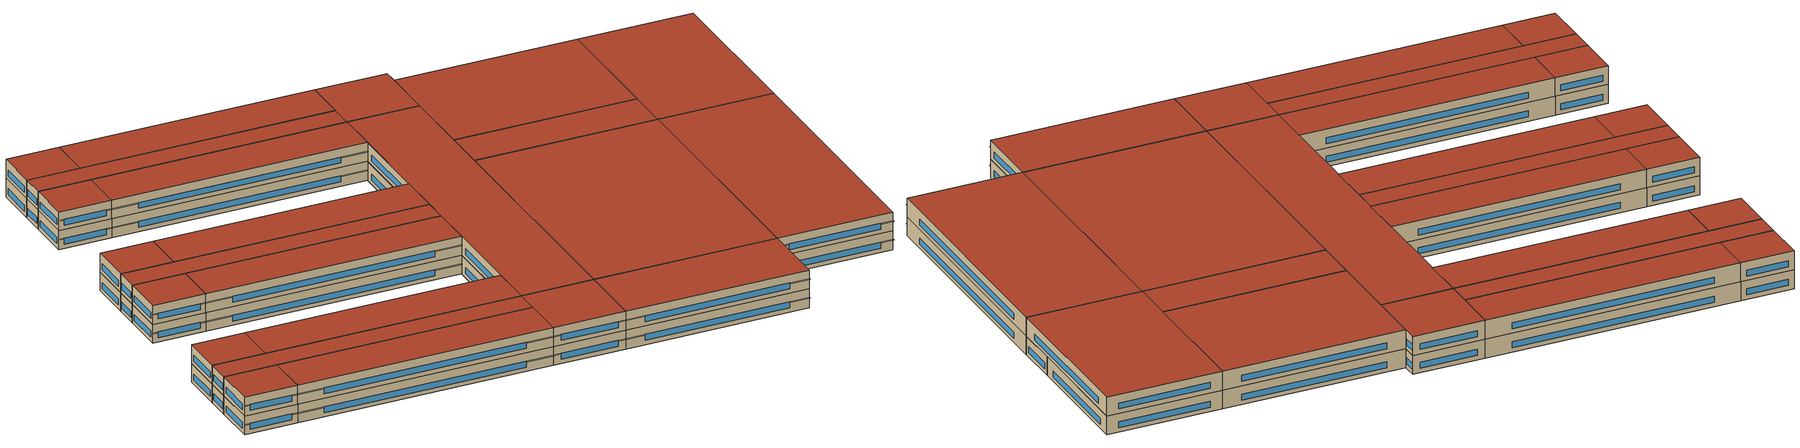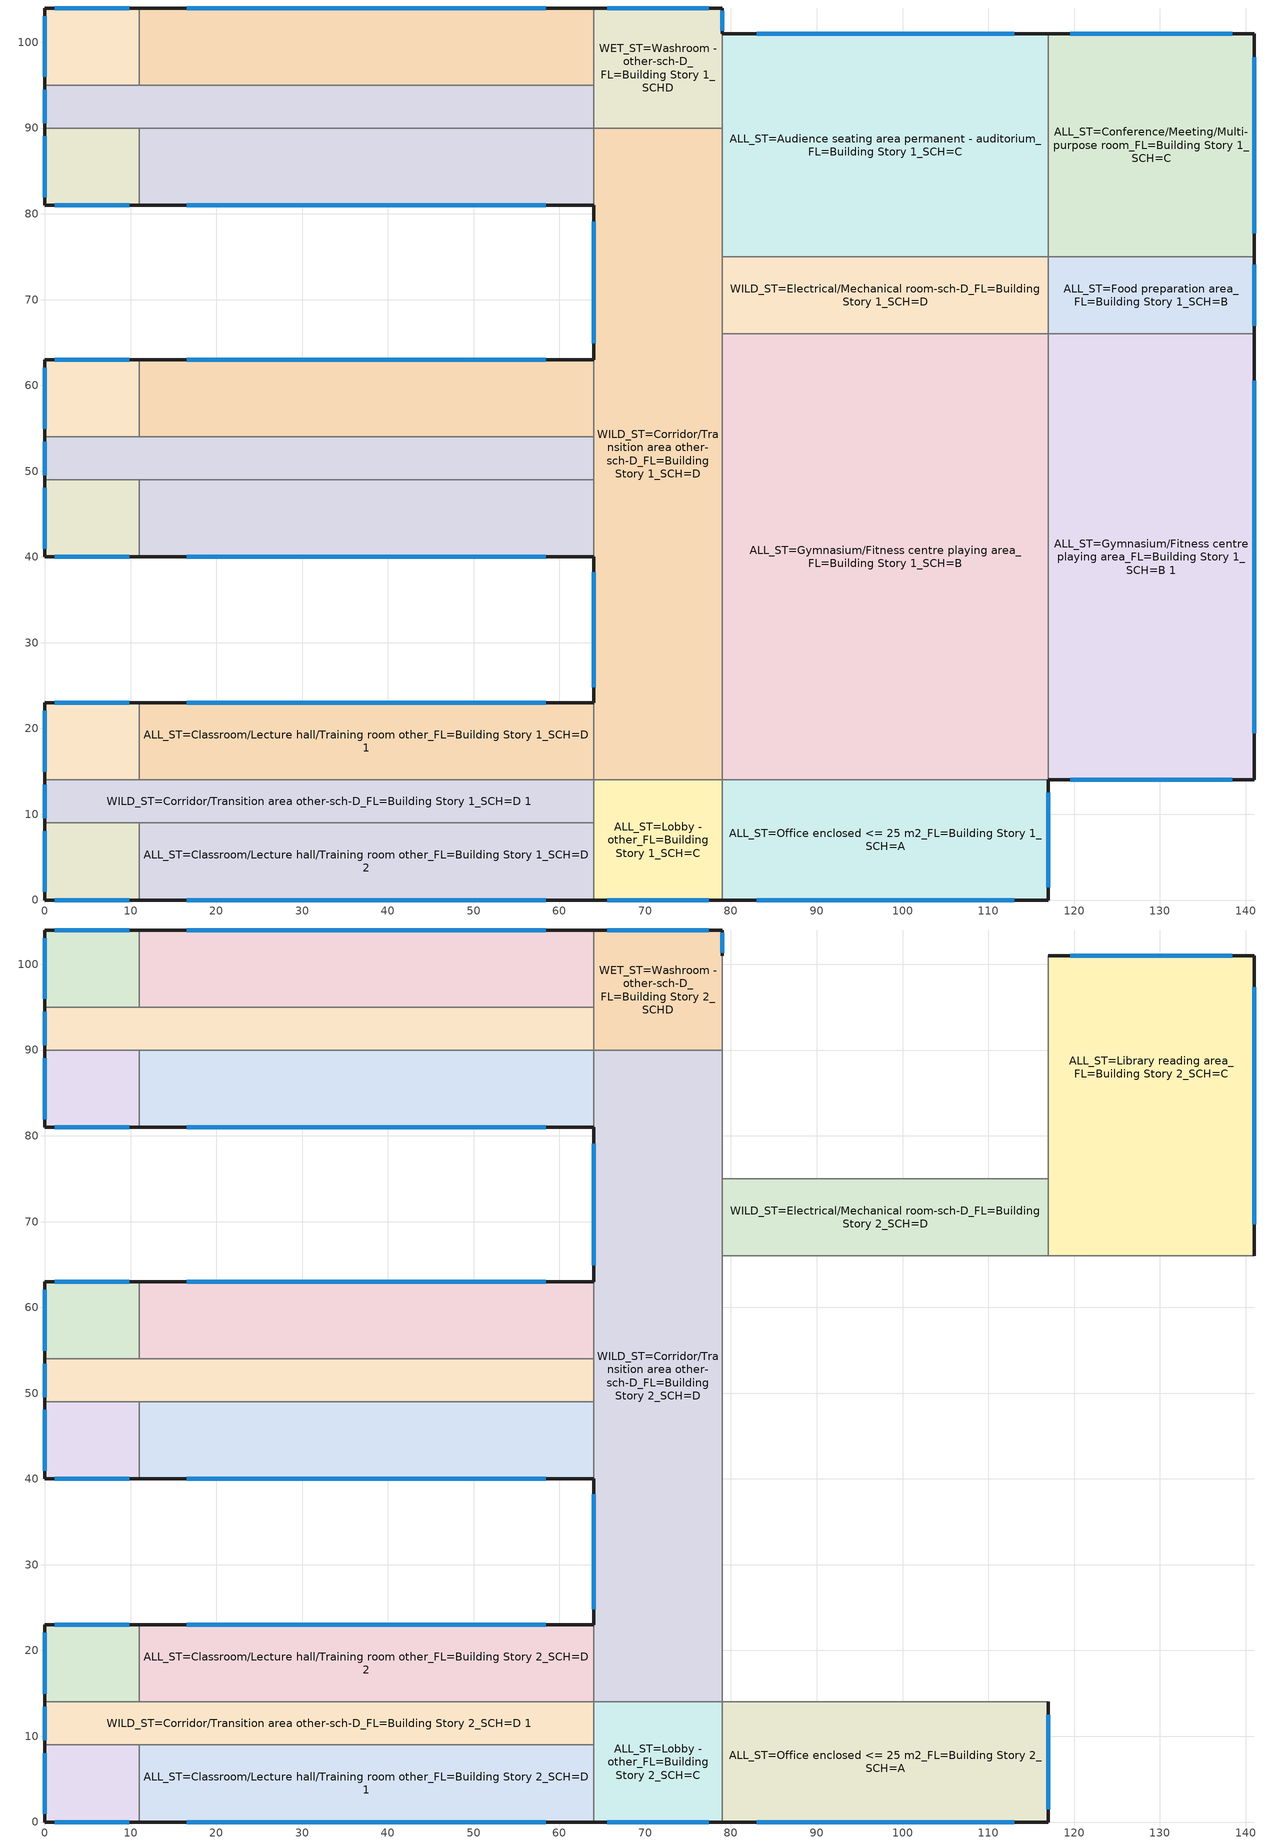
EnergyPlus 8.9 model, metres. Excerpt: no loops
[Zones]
ALL_ST=Audience seating area permanent - auditorium_FL=Building Story 1_SCH=C
 floor ground (BTAP-Grnd-Floor-Mass:U-0.757): 117,101 117,75 79,75 79,101 z0
 wall outside (BTAP-Ext-Wall-Mass:U-0.278-:{ "cond"=>0.06} adj ext wall insulation): 117,101 79,101 z0:4; 117,101 79,101 z4:8
 wall to WILD_ST=Electrical/Mechanical room-sch-D_FL=Building Story 1_SCH=D (BTAP-Int-Wall): 79,75 117,75 z0:4
 wall to ALL_ST=Conference/Meeting/Multi-purpose room_FL=Building Story 1_SCH=C (BTAP-Int-Wall): 117,75 117,101 z0:4
 wall to WILD_ST=Corridor/Transition area other-sch-D_FL=Building Story 1_SCH=D (BTAP-Int-Wall): 79,90 79,75 z0:4
 wall to WET_ST=Washroom - other-sch-D_FL=Building Story 1_SCHD (BTAP-Int-Wall): 79,101 79,90 z0:4
 wall to WILD_ST=Electrical/Mechanical room-sch-D_FL=Building Story 2_SCH=D (BTAP-Int-Wall): 79,75 117,75 z4:8
 wall to ALL_ST=Library reading area_FL=Building Story 2_SCH=C (BTAP-Int-Wall): 117,75 117,101 z4:8
 wall to WILD_ST=Corridor/Transition area other-sch-D_FL=Building Story 2_SCH=D (BTAP-Int-Wall): 79,90 79,75 z4:8
 wall to WET_ST=Washroom - other-sch-D_FL=Building Story 2_SCHD (BTAP-Int-Wall): 79,101 79,90 z4:8
 window (BTAP-Ext-DaylightDiffuser:U=0.190 SHGC=0.600-:{ "cond"=>0.7}): 113,101 83,101 z0.93:2.2; 113,101 83,101 z4.93:6.2
 roof outside (BTAP-Ext-Roof-Metal:U-0.156-:{ "cond"=>0.057} adj roof insulation): 117,75 117,101 79,101 79,75 z8
ALL_ST=Classroom/Lecture hall/Training room other_FL=Building Story 1_SCH=D
 floor ground (BTAP-Grnd-Floor-Mass:U-0.757): 11,9 11,0 0,0 0,9 z0; 11,49 11,40 0,40 0,49 z0; 11,90 11,81 0,81 0,90 z0
 wall outside (BTAP-Ext-Wall-Mass:U-0.278-:{ "cond"=>0.06} adj ext wall insulation): 0,9 0,0 11,0 / 0,49 0,40 11,40 / 0,90 0,81 11,81 z0:4
 wall to ALL_ST=Classroom/Lecture hall/Training room other_FL=Building Story 1_SCH=D 2 (BTAP-Int-Wall): 11,0 11,9 / 11,40 11,49 / 11,81 11,90 z0:4
 wall to WILD_ST=Corridor/Transition area other-sch-D_FL=Building Story 1_SCH=D 1 (BTAP-Int-Wall): 11,9 0,9 / 11,49 0,49 / 11,90 0,90 z0:4
 window (BTAP-Ext-DaylightDiffuser:U=0.190 SHGC=0.600-:{ "cond"=>0.7}): 1.17,0 9.83,0 / 0,8.04 0,0.96 / 1.17,40 9.83,40 / 0,48.04 0,40.96 / 1.17,81 9.83,81 / 0,89.04 0,81.96 z0.93:2.2
ALL_ST=Classroom/Lecture hall/Training room other_FL=Building Story 1_SCH=D 1
 floor ground (BTAP-Grnd-Floor-Mass:U-0.757): 64,23 64,14 11,14 11,23 z0; 64,63 64,54 11,54 11,63 z0; 64,104 64,95 11,95 11,104 z0
 wall outside (BTAP-Ext-Wall-Mass:U-0.278-:{ "cond"=>0.06} adj ext wall insulation): 64,23 11,23 / 64,63 11,63 / 64,104 11,104 z0:4
 wall to WILD_ST=Corridor/Transition area other-sch-D_FL=Building Story 1_SCH=D 1 (BTAP-Int-Wall): 11,14 64,14 / 11,54 64,54 / 11,95 64,95 z0:4
 wall to WILD_ST=Corridor/Transition area other-sch-D_FL=Building Story 1_SCH=D (BTAP-Int-Wall): 64,14 64,23 / 64,54 64,63 z0:4
 wall to ALL_ST=Classroom/Lecture hall/Training room other_FL=Building Story 1_SCH=D 3 (BTAP-Int-Wall): 11,23 11,14 / 11,63 11,54 / 11,104 11,95 z0:4
 wall to WET_ST=Washroom - other-sch-D_FL=Building Story 1_SCHD (BTAP-Int-Wall): 64,95 64,104 z0:4
 window (BTAP-Ext-DaylightDiffuser:U=0.190 SHGC=0.600-:{ "cond"=>0.7}): 58.43,23 16.57,23 / 58.43,63 16.57,63 / 58.43,104 16.57,104 z0.93:2.2
ALL_ST=Classroom/Lecture hall/Training room other_FL=Building Story 1_SCH=D 2
 floor ground (BTAP-Grnd-Floor-Mass:U-0.757): 64,9 64,0 11,0 11,9 z0; 64,49 64,40 11,40 11,49 z0; 64,90 64,81 11,81 11,90 z0
 wall outside (BTAP-Ext-Wall-Mass:U-0.278-:{ "cond"=>0.06} adj ext wall insulation): 11,0 64,0 / 11,40 64,40 / 11,81 64,81 z0:4
 wall to ALL_ST=Lobby - other_FL=Building Story 1_SCH=C (BTAP-Int-Wall): 64,0 64,9 z0:4
 wall to WILD_ST=Corridor/Transition area other-sch-D_FL=Building Story 1_SCH=D 1 (BTAP-Int-Wall): 64,9 11,9 / 64,49 11,49 / 64,90 11,90 z0:4
 wall to WILD_ST=Corridor/Transition area other-sch-D_FL=Building Story 1_SCH=D (BTAP-Int-Wall): 64,40 64,49 / 64,81 64,90 z0:4
 window (BTAP-Ext-DaylightDiffuser:U=0.190 SHGC=0.600-:{ "cond"=>0.7}): 16.57,0 58.43,0 / 16.57,40 58.43,40 / 16.57,81 58.43,81 z0.93:2.2
ALL_ST=Classroom/Lecture hall/Training room other_FL=Building Story 1_SCH=D 3
 floor ground (BTAP-Grnd-Floor-Mass:U-0.757): 11,23 11,14 0,14 0,23 z0; 11,63 11,54 0,54 0,63 z0; 11,104 11,95 0,95 0,104 z0
 wall outside (BTAP-Ext-Wall-Mass:U-0.278-:{ "cond"=>0.06} adj ext wall insulation): 11,23 0,23 0,14 / 11,63 0,63 0,54 / 11,104 0,104 0,95 z0:4
 wall to WILD_ST=Corridor/Transition area other-sch-D_FL=Building Story 1_SCH=D 1 (BTAP-Int-Wall): 0,14 11,14 / 0,54 11,54 / 0,95 11,95 z0:4
 window (BTAP-Ext-DaylightDiffuser:U=0.190 SHGC=0.600-:{ "cond"=>0.7}): 9.83,23 1.17,23 / 0,22.04 0,14.96 / 9.83,63 1.17,63 / 0,62.04 0,54.96 / 9.83,104 1.17,104 / 0,103.04 0,95.96 z0.93:2.2
ALL_ST=Conference/Meeting/Multi-purpose room_FL=Building Story 1_SCH=C
 floor ground (BTAP-Grnd-Floor-Mass:U-0.757): 141,101 141,75 117,75 117,101 z0
 wall outside (BTAP-Ext-Wall-Mass:U-0.278-:{ "cond"=>0.06} adj ext wall insulation): 141,75 141,101 117,101 z0:4
 wall to ALL_ST=Food preparation area_FL=Building Story 1_SCH=B (BTAP-Int-Wall): 117,75 141,75 z0:4
 window (BTAP-Ext-DaylightDiffuser:U=0.190 SHGC=0.600-:{ "cond"=>0.7}): 141,77.74 141,98.26 / 138.47,101 119.53,101 z0.93:2.2
ALL_ST=Food preparation area_FL=Building Story 1_SCH=B
 floor ground (BTAP-Grnd-Floor-Mass:U-0.757): 141,75 141,66 117,66 117,75 z0
 wall outside (BTAP-Ext-Wall-Mass:U-0.278-:{ "cond"=>0.06} adj ext wall insulation): 141,66 141,75 z0:4
 wall to ALL_ST=Gymnasium/Fitness centre playing area_FL=Building Story 1_SCH=B 1 (BTAP-Int-Wall): 117,66 141,66 z0:4
 wall to WILD_ST=Electrical/Mechanical room-sch-D_FL=Building Story 1_SCH=D (BTAP-Int-Wall): 117,75 117,66 z0:4
 window (BTAP-Ext-DaylightDiffuser:U=0.190 SHGC=0.600-:{ "cond"=>0.7}): 141,66.96 141,74.04 z0.93:2.2
ALL_ST=Gymnasium/Fitness centre playing area_FL=Building Story 1_SCH=B
 floor ground (BTAP-Grnd-Floor-Mass:U-0.757): 117,66 117,14 79,14 79,66 z0
 wall to ALL_ST=Office enclosed <= 25 m2_FL=Building Story 1_SCH=A (BTAP-Int-Wall): 79,14 117,14 z0:4
 wall to ALL_ST=Gymnasium/Fitness centre playing area_FL=Building Story 1_SCH=B 1 (BTAP-Int-Wall): 117,14 117,66 z0:4; 117,14 117,66 z4:8
 wall to WILD_ST=Electrical/Mechanical room-sch-D_FL=Building Story 1_SCH=D (BTAP-Int-Wall): 117,66 79,66 z0:4
 wall to WILD_ST=Corridor/Transition area other-sch-D_FL=Building Story 1_SCH=D (BTAP-Int-Wall): 79,66 79,14 z0:4
 wall to ALL_ST=Office enclosed <= 25 m2_FL=Building Story 2_SCH=A (BTAP-Int-Wall): 79,14 117,14 z4:8
 wall to WILD_ST=Electrical/Mechanical room-sch-D_FL=Building Story 2_SCH=D (BTAP-Int-Wall): 117,66 79,66 z4:8
 wall to WILD_ST=Corridor/Transition area other-sch-D_FL=Building Story 2_SCH=D (BTAP-Int-Wall): 79,66 79,14 z4:8
 roof outside (BTAP-Ext-Roof-Metal:U-0.156-:{ "cond"=>0.057} adj roof insulation): 117,14 117,66 79,66 79,14 z8
ALL_ST=Gymnasium/Fitness centre playing area_FL=Building Story 1_SCH=B 1
 floor ground (BTAP-Grnd-Floor-Mass:U-0.757): 141,66 141,14 117,14 117,66 z0
 wall outside (BTAP-Ext-Wall-Mass:U-0.278-:{ "cond"=>0.06} adj ext wall insulation): 117,14 141,14 141,66 z0:4; 117,14 141,14 141,66 z4:8
 wall to ALL_ST=Library reading area_FL=Building Story 2_SCH=C (BTAP-Int-Wall): 141,66 117,66 z4:8
 window (BTAP-Ext-DaylightDiffuser:U=0.190 SHGC=0.600-:{ "cond"=>0.7}): 119.53,14 138.47,14 / 141,19.47 141,60.53 z0.93:2.2; 119.53,14 138.47,14 / 141,19.47 141,60.53 z4.93:6.2
 roof outside (BTAP-Ext-Roof-Metal:U-0.156-:{ "cond"=>0.057} adj roof insulation): 141,14 141,66 117,66 117,14 z8
ALL_ST=Lobby - other_FL=Building Story 1_SCH=C
 floor ground (BTAP-Grnd-Floor-Mass:U-0.757): 79,14 79,0 64,0 64,14 z0
 wall outside (BTAP-Ext-Wall-Mass:U-0.278-:{ "cond"=>0.06} adj ext wall insulation): 64,0 79,0 z0:4
 wall to ALL_ST=Office enclosed <= 25 m2_FL=Building Story 1_SCH=A (BTAP-Int-Wall): 79,0 79,14 z0:4
 wall to WILD_ST=Corridor/Transition area other-sch-D_FL=Building Story 1_SCH=D (BTAP-Int-Wall): 79,14 64,14 z0:4
 wall to WILD_ST=Corridor/Transition area other-sch-D_FL=Building Story 1_SCH=D 1 (BTAP-Int-Wall): 64,14 64,9 z0:4
 window (BTAP-Ext-DaylightDiffuser:U=0.190 SHGC=0.600-:{ "cond"=>0.7}): 65.59,0 77.41,0 z0.93:2.2
ALL_ST=Office enclosed <= 25 m2_FL=Building Story 1_SCH=A
 floor ground (BTAP-Grnd-Floor-Mass:U-0.757): 117,14 117,0 79,0 79,14 z0
 wall outside (BTAP-Ext-Wall-Mass:U-0.278-:{ "cond"=>0.06} adj ext wall insulation): 79,0 117,0 117,14 z0:4
 window (BTAP-Ext-DaylightDiffuser:U=0.190 SHGC=0.600-:{ "cond"=>0.7}): 83,0 113,0 / 117,1.49 117,12.51 z0.93:2.2
WET_ST=Washroom - other-sch-D_FL=Building Story 1_SCHD
 floor ground (BTAP-Grnd-Floor-Mass:U-0.757): 79,104 79,90 64,90 64,104 z0
 wall outside (BTAP-Ext-Wall-Mass:U-0.278-:{ "cond"=>0.06} adj ext wall insulation): 79,101 79,104 64,104 z0:4
 wall to WILD_ST=Corridor/Transition area other-sch-D_FL=Building Story 1_SCH=D (BTAP-Int-Wall): 64,90 79,90 z0:4
 wall to WILD_ST=Corridor/Transition area other-sch-D_FL=Building Story 1_SCH=D 1 (BTAP-Int-Wall): 64,95 64,90 z0:4
 window (BTAP-Ext-DaylightDiffuser:U=0.190 SHGC=0.600-:{ "cond"=>0.7}): 79,101.33 79,103.67 z0.93:2.22; 77.41,104 65.59,104 z0.93:2.2
WILD_ST=Corridor/Transition area other-sch-D_FL=Building Story 1_SCH=D
 floor ground (BTAP-Grnd-Floor-Mass:U-0.757): 79,90 79,14 64,14 64,90 z0
 wall outside (BTAP-Ext-Wall-Mass:U-0.278-:{ "cond"=>0.06} adj ext wall insulation): 64,40 64,23 / 64,81 64,63 z0:4
 wall to WILD_ST=Electrical/Mechanical room-sch-D_FL=Building Story 1_SCH=D (BTAP-Int-Wall): 79,66 79,75 z0:4
 wall to WILD_ST=Corridor/Transition area other-sch-D_FL=Building Story 1_SCH=D 1 (BTAP-Int-Wall): 64,54 64,49 z0:4
 window (BTAP-Ext-DaylightDiffuser:U=0.190 SHGC=0.600-:{ "cond"=>0.7}): 64,38.2 64,24.8 / 64,79.1 64,64.9 z0.93:2.2
WILD_ST=Corridor/Transition area other-sch-D_FL=Building Story 1_SCH=D 1
 floor ground (BTAP-Grnd-Floor-Mass:U-0.757): 64,14 64,9 0,9 0,14 z0; 64,54 64,49 0,49 0,54 z0; 64,95 64,90 0,90 0,95 z0
 wall outside (BTAP-Ext-Wall-Mass:U-0.278-:{ "cond"=>0.06} adj ext wall insulation): 0,14 0,9 / 0,54 0,49 / 0,95 0,90 z0:4
 window (BTAP-Ext-DaylightDiffuser:U=0.190 SHGC=0.600-:{ "cond"=>0.7}): 0,13.46 0,9.54 / 0,53.46 0,49.54 / 0,94.46 0,90.54 z0.93:2.21
WILD_ST=Electrical/Mechanical room-sch-D_FL=Building Story 1_SCH=D
 floor ground (BTAP-Grnd-Floor-Mass:U-0.757): 117,75 117,66 79,66 79,75 z0
ALL_ST=Classroom/Lecture hall/Training room other_FL=Building Story 2_SCH=D
 floor to ALL_ST=Classroom/Lecture hall/Training room other_FL=Building Story 1_SCH=D 3 (BTAP-Int-Floor): 11,23 11,14 0,14 0,23 z4; 11,63 11,54 0,54 0,63 z4; 11,104 11,95 0,95 0,104 z4
 wall outside (BTAP-Ext-Wall-Mass:U-0.278-:{ "cond"=>0.06} adj ext wall insulation): 11,23 0,23 0,14 / 11,63 0,63 0,54 / 11,104 0,104 0,95 z4:8
 wall to WILD_ST=Corridor/Transition area other-sch-D_FL=Building Story 2_SCH=D 1 (BTAP-Int-Wall): 0,14 11,14 / 0,54 11,54 / 0,95 11,95 z4:8
 wall to ALL_ST=Classroom/Lecture hall/Training room other_FL=Building Story 2_SCH=D 2 (BTAP-Int-Wall): 11,14 11,23 / 11,54 11,63 / 11,95 11,104 z4:8
 window (BTAP-Ext-DaylightDiffuser:U=0.190 SHGC=0.600-:{ "cond"=>0.7}): 9.83,23 1.17,23 / 0,22.04 0,14.96 / 9.83,63 1.17,63 / 0,62.04 0,54.96 / 9.83,104 1.17,104 / 0,103.04 0,95.96 z4.93:6.2
 roof outside (BTAP-Ext-Roof-Metal:U-0.156-:{ "cond"=>0.057} adj roof insulation): 11,14 11,23 0,23 0,14 z8; 11,54 11,63 0,63 0,54 z8; 11,95 11,104 0,104 0,95 z8
ALL_ST=Classroom/Lecture hall/Training room other_FL=Building Story 2_SCH=D 1
 floor to ALL_ST=Classroom/Lecture hall/Training room other_FL=Building Story 1_SCH=D 2 (BTAP-Int-Floor): 64,9 64,0 11,0 11,9 z4; 64,49 64,40 11,40 11,49 z4; 64,90 64,81 11,81 11,90 z4
 wall outside (BTAP-Ext-Wall-Mass:U-0.278-:{ "cond"=>0.06} adj ext wall insulation): 11,0 64,0 / 11,40 64,40 / 11,81 64,81 z4:8
 wall to ALL_ST=Lobby - other_FL=Building Story 2_SCH=C (BTAP-Int-Wall): 64,0 64,9 z4:8
 wall to WILD_ST=Corridor/Transition area other-sch-D_FL=Building Story 2_SCH=D 1 (BTAP-Int-Wall): 64,9 11,9 / 64,49 11,49 / 64,90 11,90 z4:8
 wall to ALL_ST=Classroom/Lecture hall/Training room other_FL=Building Story 2_SCH=D 3 (BTAP-Int-Wall): 11,9 11,0 / 11,49 11,40 / 11,90 11,81 z4:8
 wall to WILD_ST=Corridor/Transition area other-sch-D_FL=Building Story 2_SCH=D (BTAP-Int-Wall): 64,40 64,49 / 64,81 64,90 z4:8
 window (BTAP-Ext-DaylightDiffuser:U=0.190 SHGC=0.600-:{ "cond"=>0.7}): 16.57,0 58.43,0 / 16.57,40 58.43,40 / 16.57,81 58.43,81 z4.93:6.2
 roof outside (BTAP-Ext-Roof-Metal:U-0.156-:{ "cond"=>0.057} adj roof insulation): 64,0 64,9 11,9 11,0 z8; 64,40 64,49 11,49 11,40 z8; 64,81 64,90 11,90 11,81 z8
ALL_ST=Classroom/Lecture hall/Training room other_FL=Building Story 2_SCH=D 2
 floor to ALL_ST=Classroom/Lecture hall/Training room other_FL=Building Story 1_SCH=D 1 (BTAP-Int-Floor): 64,23 64,14 11,14 11,23 z4; 64,63 64,54 11,54 11,63 z4; 64,104 64,95 11,95 11,104 z4
 wall outside (BTAP-Ext-Wall-Mass:U-0.278-:{ "cond"=>0.06} adj ext wall insulation): 64,23 11,23 / 64,63 11,63 / 64,104 11,104 z4:8
 wall to WILD_ST=Corridor/Transition area other-sch-D_FL=Building Story 2_SCH=D 1 (BTAP-Int-Wall): 11,14 64,14 / 11,54 64,54 / 11,95 64,95 z4:8
 wall to WILD_ST=Corridor/Transition area other-sch-D_FL=Building Story 2_SCH=D (BTAP-Int-Wall): 64,14 64,23 / 64,54 64,63 z4:8
 wall to WET_ST=Washroom - other-sch-D_FL=Building Story 2_SCHD (BTAP-Int-Wall): 64,95 64,104 z4:8
 window (BTAP-Ext-DaylightDiffuser:U=0.190 SHGC=0.600-:{ "cond"=>0.7}): 58.43,23 16.57,23 / 58.43,63 16.57,63 / 58.43,104 16.57,104 z4.93:6.2
 roof outside (BTAP-Ext-Roof-Metal:U-0.156-:{ "cond"=>0.057} adj roof insulation): 64,14 64,23 11,23 11,14 z8; 64,54 64,63 11,63 11,54 z8; 64,95 64,104 11,104 11,95 z8
ALL_ST=Classroom/Lecture hall/Training room other_FL=Building Story 2_SCH=D 3
 floor to ALL_ST=Classroom/Lecture hall/Training room other_FL=Building Story 1_SCH=D (BTAP-Int-Floor): 11,9 11,0 0,0 0,9 z4; 11,49 11,40 0,40 0,49 z4; 11,90 11,81 0,81 0,90 z4
 wall outside (BTAP-Ext-Wall-Mass:U-0.278-:{ "cond"=>0.06} adj ext wall insulation): 0,9 0,0 11,0 / 0,49 0,40 11,40 / 0,90 0,81 11,81 z4:8
 wall to WILD_ST=Corridor/Transition area other-sch-D_FL=Building Story 2_SCH=D 1 (BTAP-Int-Wall): 11,9 0,9 / 11,49 0,49 / 11,90 0,90 z4:8
 window (BTAP-Ext-DaylightDiffuser:U=0.190 SHGC=0.600-:{ "cond"=>0.7}): 1.17,0 9.83,0 / 0,8.04 0,0.96 / 1.17,40 9.83,40 / 0,48.04 0,40.96 / 1.17,81 9.83,81 / 0,89.04 0,81.96 z4.93:6.2
 roof outside (BTAP-Ext-Roof-Metal:U-0.156-:{ "cond"=>0.057} adj roof insulation): 11,0 11,9 0,9 0,0 z8; 11,40 11,49 0,49 0,40 z8; 11,81 11,90 0,90 0,81 z8
ALL_ST=Library reading area_FL=Building Story 2_SCH=C
 floor to ALL_ST=Food preparation area_FL=Building Story 1_SCH=B (BTAP-Int-Floor): 141,75 141,66 117,66 117,75 z4
 floor to ALL_ST=Conference/Meeting/Multi-purpose room_FL=Building Story 1_SCH=C (BTAP-Int-Floor): 141,101 141,75 117,75 117,101 z4
 wall outside (BTAP-Ext-Wall-Mass:U-0.278-:{ "cond"=>0.06} adj ext wall insulation): 141,66 141,101 117,101 z4:8
 wall to WILD_ST=Electrical/Mechanical room-sch-D_FL=Building Story 2_SCH=D (BTAP-Int-Wall): 117,75 117,66 z4:8
 window (BTAP-Ext-DaylightDiffuser:U=0.190 SHGC=0.600-:{ "cond"=>0.7}): 141,69.69 141,97.31 / 138.47,101 119.53,101 z4.93:6.2
 roof outside (BTAP-Ext-Roof-Metal:U-0.156-:{ "cond"=>0.057} adj roof insulation): 141,66 141,101 117,101 117,66 z8
ALL_ST=Lobby - other_FL=Building Story 2_SCH=C
 floor to ALL_ST=Lobby - other_FL=Building Story 1_SCH=C (BTAP-Int-Floor): 79,14 79,0 64,0 64,14 z4
 wall outside (BTAP-Ext-Wall-Mass:U-0.278-:{ "cond"=>0.06} adj ext wall insulation): 64,0 79,0 z4:8
 wall to ALL_ST=Office enclosed <= 25 m2_FL=Building Story 2_SCH=A (BTAP-Int-Wall): 79,0 79,14 z4:8
 wall to WILD_ST=Corridor/Transition area other-sch-D_FL=Building Story 2_SCH=D (BTAP-Int-Wall): 79,14 64,14 z4:8
 wall to WILD_ST=Corridor/Transition area other-sch-D_FL=Building Story 2_SCH=D 1 (BTAP-Int-Wall): 64,14 64,9 z4:8
 window (BTAP-Ext-DaylightDiffuser:U=0.190 SHGC=0.600-:{ "cond"=>0.7}): 65.59,0 77.41,0 z4.93:6.2
 roof outside (BTAP-Ext-Roof-Metal:U-0.156-:{ "cond"=>0.057} adj roof insulation): 79,0 79,14 64,14 64,0 z8
ALL_ST=Office enclosed <= 25 m2_FL=Building Story 2_SCH=A
 floor to ALL_ST=Office enclosed <= 25 m2_FL=Building Story 1_SCH=A (BTAP-Int-Floor): 117,14 117,0 79,0 79,14 z4
 wall outside (BTAP-Ext-Wall-Mass:U-0.278-:{ "cond"=>0.06} adj ext wall insulation): 79,0 117,0 117,14 z4:8
 window (BTAP-Ext-DaylightDiffuser:U=0.190 SHGC=0.600-:{ "cond"=>0.7}): 83,0 113,0 / 117,1.49 117,12.51 z4.93:6.2
 roof outside (BTAP-Ext-Roof-Metal:U-0.156-:{ "cond"=>0.057} adj roof insulation): 117,0 117,14 79,14 79,0 z8
WET_ST=Washroom - other-sch-D_FL=Building Story 2_SCHD
 floor to WET_ST=Washroom - other-sch-D_FL=Building Story 1_SCHD (BTAP-Int-Floor): 79,104 79,90 64,90 64,104 z4
 wall outside (BTAP-Ext-Wall-Mass:U-0.278-:{ "cond"=>0.06} adj ext wall insulation): 79,101 79,104 64,104 z4:8
 wall to WILD_ST=Corridor/Transition area other-sch-D_FL=Building Story 2_SCH=D (BTAP-Int-Wall): 64,90 79,90 z4:8
 wall to WILD_ST=Corridor/Transition area other-sch-D_FL=Building Story 2_SCH=D 1 (BTAP-Int-Wall): 64,95 64,90 z4:8
 window (BTAP-Ext-DaylightDiffuser:U=0.190 SHGC=0.600-:{ "cond"=>0.7}): 79,101.33 79,103.67 z4.93:6.22; 77.41,104 65.59,104 z4.93:6.2
 roof outside (BTAP-Ext-Roof-Metal:U-0.156-:{ "cond"=>0.057} adj roof insulation): 79,90 79,104 64,104 64,90 z8
WILD_ST=Corridor/Transition area other-sch-D_FL=Building Story 2_SCH=D
 floor to WILD_ST=Corridor/Transition area other-sch-D_FL=Building Story 1_SCH=D (BTAP-Int-Floor): 79,90 79,14 64,14 64,90 z4
 wall outside (BTAP-Ext-Wall-Mass:U-0.278-:{ "cond"=>0.06} adj ext wall insulation): 64,40 64,23 / 64,81 64,63 z4:8
 wall to WILD_ST=Electrical/Mechanical room-sch-D_FL=Building Story 2_SCH=D (BTAP-Int-Wall): 79,66 79,75 z4:8
 wall to WILD_ST=Corridor/Transition area other-sch-D_FL=Building Story 2_SCH=D 1 (BTAP-Int-Wall): 64,54 64,49 z4:8
 window (BTAP-Ext-DaylightDiffuser:U=0.190 SHGC=0.600-:{ "cond"=>0.7}): 64,38.2 64,24.8 / 64,79.1 64,64.9 z4.93:6.2
 roof outside (BTAP-Ext-Roof-Metal:U-0.156-:{ "cond"=>0.057} adj roof insulation): 79,14 79,90 64,90 64,14 z8
WILD_ST=Corridor/Transition area other-sch-D_FL=Building Story 2_SCH=D 1
 floor to WILD_ST=Corridor/Transition area other-sch-D_FL=Building Story 1_SCH=D 1 (BTAP-Int-Floor): 64,14 64,9 0,9 0,14 z4; 64,54 64,49 0,49 0,54 z4; 64,95 64,90 0,90 0,95 z4
 wall outside (BTAP-Ext-Wall-Mass:U-0.278-:{ "cond"=>0.06} adj ext wall insulation): 0,14 0,9 / 0,54 0,49 / 0,95 0,90 z4:8
 window (BTAP-Ext-DaylightDiffuser:U=0.190 SHGC=0.600-:{ "cond"=>0.7}): 0,13.46 0,9.54 / 0,53.46 0,49.54 / 0,94.46 0,90.54 z4.93:6.21
 roof outside (BTAP-Ext-Roof-Metal:U-0.156-:{ "cond"=>0.057} adj roof insulation): 64,9 64,14 0,14 0,9 z8; 64,49 64,54 0,54 0,49 z8; 64,90 64,95 0,95 0,90 z8
WILD_ST=Electrical/Mechanical room-sch-D_FL=Building Story 2_SCH=D
 floor to WILD_ST=Electrical/Mechanical room-sch-D_FL=Building Story 1_SCH=D (BTAP-Int-Floor): 117,75 117,66 79,66 79,75 z4
 roof outside (BTAP-Ext-Roof-Metal:U-0.156-:{ "cond"=>0.057} adj roof insulation): 117,66 117,75 79,75 79,66 z8
shading: 10.97,0 0.03,0 0.03,-0.56 10.97,-0.56 z2.37; 10.97,40 0.03,40 0.03,39.44 10.97,39.44 z2.37; 10.97,81 0.03,81 0.03,80.44 10.97,80.44 z2.37; 63.97,0 11.03,0 11.03,-0.56 63.97,-0.56 z2.36; 63.97,40 11.03,40 11.03,39.44 63.97,39.44 z2.36; 63.97,81 11.03,81 11.03,80.44 63.97,80.44 z2.36; 63.97,0 11.03,0 11.03,-0.56 63.97,-0.56 z6.36; 63.97,40 11.03,40 11.03,39.44 63.97,39.44 z6.36; 63.97,81 11.03,81 11.03,80.44 63.97,80.44 z6.36; 10.97,0 0.03,0 0.03,-0.56 10.97,-0.56 z6.37; 10.97,40 0.03,40 0.03,39.44 10.97,39.44 z6.37; 10.97,81 0.03,81 0.03,80.44 10.97,80.44 z6.37; 140.97,14 117.03,14 117.03,13.44 140.97,13.44 z2.37; 140.97,14 117.03,14 117.03,13.44 140.97,13.44 z6.37; 78.97,0 64.03,0 64.03,-0.56 78.97,-0.56 z2.37; 78.97,0 64.03,0 64.03,-0.56 78.97,-0.56 z6.37; 116.97,0 79.03,0 79.03,-0.56 116.97,-0.56 z2.36; 116.97,0 79.03,0 79.03,-0.56 116.97,-0.56 z6.36
[Building]
SecondarySchool-CAN_ON_Windsor.Intl.AP.715380_CWEC2016.epw created: 2019-08-07 21:57:15 +0000: North Axis {deg}=0; Terrain=City; Loads Convergence Tolerance Value=0.04; Temperature Convergence Tolerance Value {deltaC}=0.2; Solar Distribution=FullInteriorAndExterior; Maximum Number of Warmup Days=25; Minimum Number of Warmup Days=6
[Site:Location]
Windsor Intl AP: Latitude {deg}=42.276; Longitude {deg}=-82.956; Time Zone {hr}=-5; Elevation {m}=189.6
[Site:GroundTemperature:BuildingSurface]
19.527, 19.502, 19.536, 19.598, 20.002, 21.64, 22.225, 22.375, 21.449, 20.121, 19.802, 19.633
[Site:WaterMainsTemperature]
Calculation Method=Correlation; Annual Average Outdoor Air Temperature {C}=10.5083; Maximum Difference In Monthly Average Outdoor Air Temperatures {deltaC}=24.6
[SizingPeriod:DesignDay] Day of Month=21; Dry-Bulb Temperature Range Modifier Type=DefaultMultipliers; Humidity Condition Type=Wetbulb; Barometric Pressure {Pa}=99068; Rain Indicator=No; Snow Indicator=No; Daylight Saving Time Indicator=No
Name | Month | Day Type | Maximum Dry-Bulb Temperature {C} | Daily Dry-Bulb Temperature Range {deltaC} | Wetbulb or DewPoint at Maximum Dry-Bulb {C} | Wind Speed {m/s} | Wind Direction {deg} | Solar Model Indicator | ASHRAE Clear Sky Optical Depth for Beam Irradiance (taub) | ASHRAE Clear Sky Optical Depth for Diffuse Irradiance (taud) | Sky Clearness
Windsor Intl AP Ann Clg .4% Condns DB=>MWB | 7 | SummerDesignDay | 32 | 9.1 | 23.1 | 5.4 | 230 | ASHRAETau | 0.438 | 2.254
Windsor Intl AP Ann Htg 99.6% Condns DB | 1 | WinterDesignDay | -15.5 | 0 | -15.5 | 5.1 | 240 | ASHRAEClearSky |  |  | 0
[Material] Thermal Absorptance=0.9
Name | Roughness | Thickness {m} | Conductivity {W/m-K} | Density {kg/m3} | Specific Heat {J/kg-K} | Solar Absorptance | Visible Absorptance
1/2IN Gypsum 1 | Smooth | 0.0127 | 0.16 | 784.9 | 830 | 0.4 | 0.4
100mm Normalweight concrete floor | MediumSmooth | 0.1016 | 2.31 | 2322 | 832 | 0.7 | 0.7
1IN Stucco 1 | Smooth | 0.0253 | 0.6918 | 1858 | 837 | 0.7 | 0.92
6 in. Normalweight Concrete Floor | MediumRough | 0.1524 | 2.31 | 2322 | 832 | 0.7 | 0.7
8IN CONCRETE HW RefBldg 1 | Rough | 0.2032 | 1.311 | 2240 | 836.8 | 0.7 | 0.7
G01 13mm gypsum board | Smooth | 0.0127 | 0.16 | 800 | 1090 | 0.7 | 0.5
Metal Roof Surface 1 | Smooth | 0.0008 | 45.28 | 7824 | 500 | 0.7 | 0.7
[Material:NoMass] Roughness=Smooth; Thermal Absorptance=0.9; Solar Absorptance=0.7
Name | Thermal Resistance {m2-K/W} | Visible Absorptance
Typical Carpet Pad | 0.21648 | 0.8
Typical Carpet Pad 2 | 1.25503 | 0.8
Typical Insulation 6 R-93.1_R-value 40.0 (ft^2*h*R/Btu) | 7.04441 | 0.7
Typical Insulation 6 R-99.97_R-value 45.0 (ft^2*h*R/Btu) | 7.92496 | 0.7
[WindowMaterial:SimpleGlazingSystem]
SimpleGlazing:U=0.190 SHGC=0.600 1 U-0.12: U-Factor {W/m2-K}=1; Solar Heat Gain Coefficient=0.6; Visible Transmittance=0.21
[Construction]
BTAP-Ext-DaylightDiffuser:U=0.190 SHGC=0.600-:{ "cond"=>0.7}: SimpleGlazing:U=0.190 SHGC=0.600 1 U-0.12
BTAP-Ext-Roof-Metal:U-0.156-:{ "cond"=>0.057} adj roof insulation: Metal Roof Surface 1, Typical Insulation 6 R-99.97_R-value 45.0 (ft^2*h*R/Btu)
BTAP-Ext-Wall-Mass:U-0.278-:{ "cond"=>0.06} adj ext wall insulation: 1IN Stucco 1, 8IN CONCRETE HW RefBldg 1, Typical Insulation 6 R-93.1_R-value 40.0 (ft^2*h*R/Btu), 1/2IN Gypsum 1
BTAP-Grnd-Floor-Mass:U-0.757: 6 in. Normalweight Concrete Floor, Typical Carpet Pad 2
BTAP-Int-Floor: 100mm Normalweight concrete floor, Typical Carpet Pad
BTAP-Int-Wall: G01 13mm gypsum board, G01 13mm gypsum board
[Zone] Part of Total Floor Area=Yes
ALL_ST=Audience seating area permanent - auditorium_FL=Building Story 1_SCH=C; ALL_ST=Classroom/Lecture hall/Training room other_FL=Building Story 1_SCH=D; ALL_ST=Classroom/Lecture hall/Training room other_FL=Building Story 1_SCH=D 1; ALL_ST=Classroom/Lecture hall/Training room other_FL=Building Story 1_SCH=D 2; ALL_ST=Classroom/Lecture hall/Training room other_FL=Building Story 1_SCH=D 3; ALL_ST=Classroom/Lecture hall/Training room other_FL=Building Story 2_SCH=D; ALL_ST=Classroom/Lecture hall/Training room other_FL=Building Story 2_SCH=D 1; ALL_ST=Classroom/Lecture hall/Training room other_FL=Building Story 2_SCH=D 2; ALL_ST=Classroom/Lecture hall/Training room other_FL=Building Story 2_SCH=D 3; ALL_ST=Conference/Meeting/Multi-purpose room_FL=Building Story 1_SCH=C; ALL_ST=Food preparation area_FL=Building Story 1_SCH=B; ALL_ST=Gymnasium/Fitness centre playing area_FL=Building Story 1_SCH=B; ALL_ST=Gymnasium/Fitness centre playing area_FL=Building Story 1_SCH=B 1; ALL_ST=Library reading area_FL=Building Story 2_SCH=C; ALL_ST=Lobby - other_FL=Building Story 1_SCH=C; ALL_ST=Lobby - other_FL=Building Story 2_SCH=C; ALL_ST=Office enclosed <= 25 m2_FL=Building Story 1_SCH=A; ALL_ST=Office enclosed <= 25 m2_FL=Building Story 2_SCH=A; WET_ST=Washroom - other-sch-D_FL=Building Story 1_SCHD; WET_ST=Washroom - other-sch-D_FL=Building Story 2_SCHD; WILD_ST=Corridor/Transition area other-sch-D_FL=Building Story 1_SCH=D; WILD_ST=Corridor/Transition area other-sch-D_FL=Building Story 1_SCH=D 1; WILD_ST=Corridor/Transition area other-sch-D_FL=Building Story 2_SCH=D; WILD_ST=Corridor/Transition area other-sch-D_FL=Building Story 2_SCH=D 1; WILD_ST=Electrical/Mechanical room-sch-D_FL=Building Story 1_SCH=D; WILD_ST=Electrical/Mechanical room-sch-D_FL=Building Story 2_SCH=D
[ZoneInfiltration:DesignFlowRate] Schedule=Always On Discrete; Constant Term Coefficient=0; Temperature Term Coefficient=0; Velocity Term Coefficient=0.224; Velocity Squared Term Coefficient=0
Name | Zone or ZoneList | Design Flow Rate Calculation Method | Flow per Exterior Surface Area {m3/s-m2} | Design Flow Rate {m3/s}
Auditorium_ZN_1_FLR_1 Infiltration | ALL_ST=Audience seating area permanent - auditorium_FL=Building Story 1_SCH=C | Flow/ExteriorArea | 6.88019e-05
Corner_Class_1_Pod_1_ZN_1_FLR_1 Infiltration; Corner_Class_1_Pod_2_ZN_1_FLR_1 Infiltration; Corner_Class_1_Pod_3_ZN_1_FLR_1 Infiltration | ALL_ST=Classroom/Lecture hall/Training room other_FL=Building Story 1_SCH=D | Flow/Zone |  | 0.00550415
Mult_Class_2_Pod_1_ZN_1_FLR_1 Infiltration; Mult_Class_2_Pod_2_ZN_1_FLR_1 Infiltration; Mult_Class_2_Pod_3_ZN_1_FLR_1 Infiltration | ALL_ST=Classroom/Lecture hall/Training room other_FL=Building Story 1_SCH=D 1 | Flow/Zone |  | 0.014586
Mult_Class_1_Pod_1_ZN_1_FLR_1 Infiltration; Mult_Class_1_Pod_2_ZN_1_FLR_1 Infiltration; Mult_Class_1_Pod_3_ZN_1_FLR_1 Infiltration | ALL_ST=Classroom/Lecture hall/Training room other_FL=Building Story 1_SCH=D 2 | Flow/Zone |  | 0.014586
Corner_Class_2_Pod_1_ZN_1_FLR_1 Infiltration; Corner_Class_2_Pod_2_ZN_1_FLR_1 Infiltration; Corner_Class_2_Pod_3_ZN_1_FLR_1 Infiltration | ALL_ST=Classroom/Lecture hall/Training room other_FL=Building Story 1_SCH=D 3 | Flow/Zone |  | 0.00550415
Corner_Class_2_Pod_1_ZN_1_FLR_2 Infiltration; Corner_Class_2_Pod_2_ZN_1_FLR_2 Infiltration; Corner_Class_2_Pod_3_ZN_1_FLR_2 Infiltration | ALL_ST=Classroom/Lecture hall/Training room other_FL=Building Story 2_SCH=D | Flow/Zone |  | 0.0123155
Mult_Class_1_Pod_1_ZN_1_FLR_2 Infiltration; Mult_Class_1_Pod_2_ZN_1_FLR_2 Infiltration; Mult_Class_1_Pod_3_ZN_1_FLR_2 Infiltration | ALL_ST=Classroom/Lecture hall/Training room other_FL=Building Story 2_SCH=D 1 | Flow/Zone |  | 0.0474045
Mult_Class_2_Pod_1_ZN_1_FLR_2 Infiltration; Mult_Class_2_Pod_2_ZN_1_FLR_2 Infiltration; Mult_Class_2_Pod_3_ZN_1_FLR_2 Infiltration | ALL_ST=Classroom/Lecture hall/Training room other_FL=Building Story 2_SCH=D 2 | Flow/Zone |  | 0.0474045
Corner_Class_1_Pod_1_ZN_1_FLR_2 Infiltration; Corner_Class_1_Pod_2_ZN_1_FLR_2 Infiltration; Corner_Class_1_Pod_3_ZN_1_FLR_2 Infiltration | ALL_ST=Classroom/Lecture hall/Training room other_FL=Building Story 2_SCH=D 3 | Flow/Zone |  | 0.0123155
Cafeteria_ZN_1_FLR_1 Infiltration | ALL_ST=Conference/Meeting/Multi-purpose room_FL=Building Story 1_SCH=C | Flow/ExteriorArea | 6.88019e-05
Kitchen_ZN_1_FLR_1 Infiltration | ALL_ST=Food preparation area_FL=Building Story 1_SCH=B | Flow/ExteriorArea | 6.88019e-05
Gym_ZN_1_FLR_1 Infiltration | ALL_ST=Gymnasium/Fitness centre playing area_FL=Building Story 1_SCH=B | Flow/ExteriorArea | 6.88019e-05
Aux_Gym_ZN_1_FLR_1 Infiltration | ALL_ST=Gymnasium/Fitness centre playing area_FL=Building Story 1_SCH=B 1 | Flow/ExteriorArea | 6.88019e-05
LIBRARY_MEDIA_CENTER_ZN_1_FLR_2 Infiltration | ALL_ST=Library reading area_FL=Building Story 2_SCH=C | Flow/ExteriorArea | 6.88019e-05
Lobby_ZN_1_FLR_1 Infiltration | ALL_ST=Lobby - other_FL=Building Story 1_SCH=C | Flow/ExteriorArea | 6.88019e-05
Lobby_ZN_1_FLR_2 Infiltration | ALL_ST=Lobby - other_FL=Building Story 2_SCH=C | Flow/ExteriorArea | 6.88019e-05
Offices_ZN_1_FLR_1 Infiltration | ALL_ST=Office enclosed <= 25 m2_FL=Building Story 1_SCH=A | Flow/ExteriorArea | 6.88019e-05
Offices_ZN_1_FLR_2 Infiltration | ALL_ST=Office enclosed <= 25 m2_FL=Building Story 2_SCH=A | Flow/ExteriorArea | 6.88019e-05
Bathrooms_ZN_1_FLR_1 Infiltration | WET_ST=Washroom - other-sch-D_FL=Building Story 1_SCHD | Flow/ExteriorArea | 6.88019e-05
Bathrooms_ZN_1_FLR_2 Infiltration | WET_ST=Washroom - other-sch-D_FL=Building Story 2_SCHD | Flow/ExteriorArea | 6.88019e-05
Main_Corridor_ZN_1_FLR_1 Infiltration | WILD_ST=Corridor/Transition area other-sch-D_FL=Building Story 1_SCH=D | Flow/ExteriorArea | 6.88019e-05
Corridor_Pod_1_ZN_1_FLR_1 Infiltration; Corridor_Pod_2_ZN_1_FLR_1 Infiltration; Corridor_Pod_3_ZN_1_FLR_1 Infiltration | WILD_ST=Corridor/Transition area other-sch-D_FL=Building Story 1_SCH=D 1 | Flow/Zone |  | 0.00137604
Main_Corridor_ZN_1_FLR_2 Infiltration | WILD_ST=Corridor/Transition area other-sch-D_FL=Building Story 2_SCH=D | Flow/ExteriorArea | 6.88019e-05
Corridor_Pod_1_ZN_1_FLR_2 Infiltration; Corridor_Pod_2_ZN_1_FLR_2 Infiltration; Corridor_Pod_3_ZN_1_FLR_2 Infiltration | WILD_ST=Corridor/Transition area other-sch-D_FL=Building Story 2_SCH=D 1 | Flow/Zone |  | 0.0233927
Mech_ZN_1_FLR_2 Infiltration | WILD_ST=Electrical/Mechanical room-sch-D_FL=Building Story 2_SCH=D | Flow/ExteriorArea | 6.88019e-05
[AvailabilityManager:NightCycle] Applicability Schedule=Always On Discrete; Control Type=CycleOnAny; Thermostat Tolerance {deltaC}=1; Cycling Run Time Control Type=FixedRunTime; Cycling Run Time {s}=3600
Name | Fan Schedule
Availability Manager Night Cycle 1 | Sys_3_PSZ ALL_ST=Audience seating area permanent - auditorium_FL=Building Story 1_SCH=C Occ Sch
Availability Manager Night Cycle 2 | Sys_3_PSZ ALL_ST=Classroom/Lecture hall/Training room other_FL=Building Story 1_SCH=D Occ Sch
Availability Manager Night Cycle 3 | Sys_3_PSZ ALL_ST=Classroom/Lecture hall/Training room other_FL=Building Story 1_SCH=D 1 Occ Sch
Availability Manager Night Cycle 4 | Sys_3_PSZ ALL_ST=Classroom/Lecture hall/Training room other_FL=Building Story 1_SCH=D 2 Occ Sch
Availability Manager Night Cycle 5 | Sys_3_PSZ ALL_ST=Classroom/Lecture hall/Training room other_FL=Building Story 1_SCH=D 3 Occ Sch
Availability Manager Night Cycle 6 | Sys_3_PSZ ALL_ST=Classroom/Lecture hall/Training room other_FL=Building Story 2_SCH=D Occ Sch
Availability Manager Night Cycle 7 | Sys_3_PSZ ALL_ST=Classroom/Lecture hall/Training room other_FL=Building Story 2_SCH=D 1 Occ Sch
Availability Manager Night Cycle 8 | Sys_3_PSZ ALL_ST=Classroom/Lecture hall/Training room other_FL=Building Story 2_SCH=D 2 Occ Sch
Availability Manager Night Cycle 9 | Sys_3_PSZ ALL_ST=Classroom/Lecture hall/Training room other_FL=Building Story 2_SCH=D 3 Occ Sch
Availability Manager Night Cycle 10 | Sys_3_PSZ ALL_ST=Conference/Meeting/Multi-purpose room_FL=Building Story 1_SCH=C Occ Sch
Availability Manager Night Cycle 11 | Sys_3_PSZ ALL_ST=Food preparation area_FL=Building Story 1_SCH=B Occ Sch
Availability Manager Night Cycle 12 | Sys_3_PSZ ALL_ST=Gymnasium/Fitness centre playing area_FL=Building Story 1_SCH=B Occ Sch
Availability Manager Night Cycle 13 | Sys_3_PSZ ALL_ST=Gymnasium/Fitness centre playing area_FL=Building Story 1_SCH=B 1 Occ Sch
Availability Manager Night Cycle 14 | Sys_3_PSZ ALL_ST=Library reading area_FL=Building Story 2_SCH=C Occ Sch
Availability Manager Night Cycle 15 | Sys_3_PSZ ALL_ST=Lobby - other_FL=Building Story 1_SCH=C Occ Sch
Availability Manager Night Cycle 16 | Sys_3_PSZ ALL_ST=Lobby - other_FL=Building Story 2_SCH=C Occ Sch
Availability Manager Night Cycle 17 | Sys_3_PSZ ALL_ST=Office enclosed <= 25 m2_FL=Building Story 1_SCH=A Occ Sch
Availability Manager Night Cycle 18 | Sys_3_PSZ ALL_ST=Office enclosed <= 25 m2_FL=Building Story 2_SCH=A Occ Sch
Availability Manager Night Cycle 19 | Sys_4_PSZ_WET_ST=Washroom - other-sch-D_FL=Building Story 1_SCHD Occ Sch
Availability Manager Night Cycle 20 | Sys_4_PSZ_WILD_ST=Corridor/Transition area other-sch-D_FL=Building Story 2_SCH=D Occ Sch
[AvailabilityManager:Scheduled] Schedule=Always On Discrete
Air Loop HVAC Outdoor Air System 12 Availability Manager; Air Loop HVAC Outdoor Air System 5 Availability Manager; Air Loop HVAC Outdoor Air System 9 Availability Manager; Air Loop HVAC Outdoor Air System 10 Availability Manager; Air Loop HVAC Outdoor Air System 16 Availability Manager; Air Loop HVAC Outdoor Air System 6 Availability Manager; Air Loop HVAC Outdoor Air System 7 Availability Manager; Air Loop HVAC Outdoor Air System 8 Availability Manager; Air Loop HVAC Outdoor Air System 11 Availability Manager; Air Loop HVAC Outdoor Air System 20 Availability Manager; Air Loop HVAC Outdoor Air System 18 Availability Manager; Air Loop HVAC Outdoor Air System 15 Availability Manager; Air Loop HVAC Outdoor Air System 17 Availability Manager; Air Loop HVAC Outdoor Air System 13 Availability Manager; Air Loop HVAC Outdoor Air System 3 Availability Manager; Air Loop HVAC Outdoor Air System 4 Availability Manager; Air Loop HVAC Outdoor Air System 14 Availability Manager; Air Loop HVAC Outdoor Air System 19 Availability Manager; Air Loop HVAC Outdoor Air System 1 Availability Manager; Air Loop HVAC Outdoor Air System 2 Availability Manager
[Schedule:Year]
Sys_3_PSZ ALL_ST=Audience seating area permanent - auditorium_FL=Building Story 1_SCH=C Occ Sch: Sys_3_PSZ ALL_ST=Audience seating area permanent - auditorium_FL=Building Story 1_SCH=C Occ Sch Week Rule - Jan1-Dec31, 1, 1, 12, 31
Sys_3_PSZ ALL_ST=Classroom/Lecture hall/Training room other_FL=Building Story 1_SCH=D Occ Sch: Sys_3_PSZ ALL_ST=Classroom/Lecture hall/Training room other_FL=Building Story 1_SCH=D Occ Sch Week Rule - Jan1-Dec31, 1, 1, 12, 31
Sys_3_PSZ ALL_ST=Classroom/Lecture hall/Training room other_FL=Building Story 1_SCH=D 1 Occ Sch: Sys_3_PSZ ALL_ST=Classroom/Lecture hall/Training room other_FL=Building Story 1_SCH=D 1 Occ Sch Week Rule - Jan1-Dec31, 1, 1, 12, 31
Sys_3_PSZ ALL_ST=Classroom/Lecture hall/Training room other_FL=Building Story 1_SCH=D 2 Occ Sch: Sys_3_PSZ ALL_ST=Classroom/Lecture hall/Training room other_FL=Building Story 1_SCH=D 2 Occ Sch Week Rule - Jan1-Dec31, 1, 1, 12, 31
Sys_3_PSZ ALL_ST=Classroom/Lecture hall/Training room other_FL=Building Story 1_SCH=D 3 Occ Sch: Sys_3_PSZ ALL_ST=Classroom/Lecture hall/Training room other_FL=Building Story 1_SCH=D 3 Occ Sch Week Rule - Jan1-Dec31, 1, 1, 12, 31
Sys_3_PSZ ALL_ST=Classroom/Lecture hall/Training room other_FL=Building Story 2_SCH=D Occ Sch: Sys_3_PSZ ALL_ST=Classroom/Lecture hall/Training room other_FL=Building Story 2_SCH=D Occ Sch Week Rule - Jan1-Dec31, 1, 1, 12, 31
Sys_3_PSZ ALL_ST=Classroom/Lecture hall/Training room other_FL=Building Story 2_SCH=D 1 Occ Sch: Sys_3_PSZ ALL_ST=Classroom/Lecture hall/Training room other_FL=Building Story 2_SCH=D 1 Occ Sch Week Rule - Jan1-Dec31, 1, 1, 12, 31
Sys_3_PSZ ALL_ST=Classroom/Lecture hall/Training room other_FL=Building Story 2_SCH=D 2 Occ Sch: Sys_3_PSZ ALL_ST=Classroom/Lecture hall/Training room other_FL=Building Story 2_SCH=D 2 Occ Sch Week Rule - Jan1-Dec31, 1, 1, 12, 31
Sys_3_PSZ ALL_ST=Classroom/Lecture hall/Training room other_FL=Building Story 2_SCH=D 3 Occ Sch: Sys_3_PSZ ALL_ST=Classroom/Lecture hall/Training room other_FL=Building Story 2_SCH=D 3 Occ Sch Week Rule - Jan1-Dec31, 1, 1, 12, 31
Sys_3_PSZ ALL_ST=Conference/Meeting/Multi-purpose room_FL=Building Story 1_SCH=C Occ Sch: Sys_3_PSZ ALL_ST=Conference/Meeting/Multi-purpose room_FL=Building Story 1_SCH=C Occ Sch Week Rule - Jan1-Dec31, 1, 1, 12, 31
Sys_3_PSZ ALL_ST=Food preparation area_FL=Building Story 1_SCH=B Occ Sch: Sys_3_PSZ ALL_ST=Food preparation area_FL=Building Story 1_SCH=B Occ Sch Week Rule - Jan1-Dec31, 1, 1, 12, 31
Sys_3_PSZ ALL_ST=Gymnasium/Fitness centre playing area_FL=Building Story 1_SCH=B Occ Sch: Sys_3_PSZ ALL_ST=Gymnasium/Fitness centre playing area_FL=Building Story 1_SCH=B Occ Sch Week Rule - Jan1-Dec31, 1, 1, 12, 31
Sys_3_PSZ ALL_ST=Gymnasium/Fitness centre playing area_FL=Building Story 1_SCH=B 1 Occ Sch: Sys_3_PSZ ALL_ST=Gymnasium/Fitness centre playing area_FL=Building Story 1_SCH=B 1 Occ Sch Week Rule - Jan1-Dec31, 1, 1, 12, 31
Sys_3_PSZ ALL_ST=Library reading area_FL=Building Story 2_SCH=C Occ Sch: Sys_3_PSZ ALL_ST=Library reading area_FL=Building Story 2_SCH=C Occ Sch Week Rule - Jan1-Dec31, 1, 1, 12, 31
Sys_3_PSZ ALL_ST=Lobby - other_FL=Building Story 1_SCH=C Occ Sch: Sys_3_PSZ ALL_ST=Lobby - other_FL=Building Story 1_SCH=C Occ Sch Week Rule - Jan1-Dec31, 1, 1, 12, 31
Sys_3_PSZ ALL_ST=Lobby - other_FL=Building Story 2_SCH=C Occ Sch: Sys_3_PSZ ALL_ST=Lobby - other_FL=Building Story 2_SCH=C Occ Sch Week Rule - Jan1-Dec31, 1, 1, 12, 31
Sys_3_PSZ ALL_ST=Office enclosed <= 25 m2_FL=Building Story 1_SCH=A Occ Sch: Sys_3_PSZ ALL_ST=Office enclosed <= 25 m2_FL=Building Story 1_SCH=A Occ Sch Week Rule - Jan1-Dec31, 1, 1, 12, 31
Sys_3_PSZ ALL_ST=Office enclosed <= 25 m2_FL=Building Story 2_SCH=A Occ Sch: Sys_3_PSZ ALL_ST=Office enclosed <= 25 m2_FL=Building Story 2_SCH=A Occ Sch Week Rule - Jan1-Dec31, 1, 1, 12, 31
Sys_4_PSZ_WET_ST=Washroom - other-sch-D_FL=Building Story 1_SCHD Occ Sch: Sys_4_PSZ_WET_ST=Washroom - other-sch-D_FL=Building Story 1_SCHD Occ Sch Week Rule - Jan1-Dec31, 1, 1, 12, 31
Sys_4_PSZ_WILD_ST=Corridor/Transition area other-sch-D_FL=Building Story 2_SCH=D Occ Sch: Sys_4_PSZ_WILD_ST=Corridor/Transition area other-sch-D_FL=Building Story 2_SCH=D Occ Sch Week Rule - Jan1-Dec31, 1, 1, 12, 31
[Schedule:Constant]
Always On Discrete: Hourly Value=1
